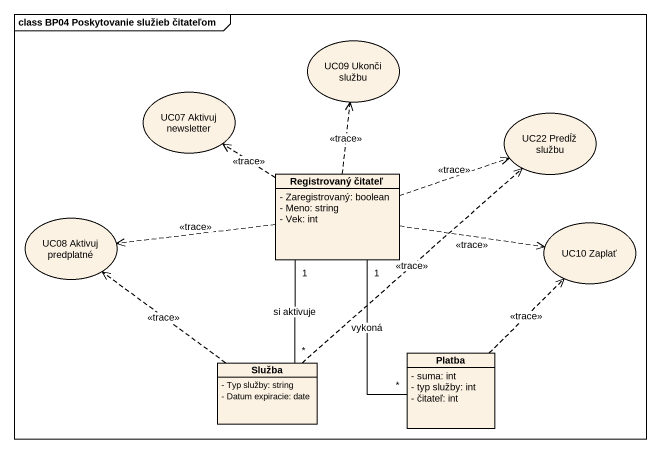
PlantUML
@startuml
mainframe class BP04 Poskytovanie služieb čitateľom
allowmixing
hide circle
hide empty members
skinparam classAttributeIconSize 0
usecase "UC09 Ukonči službu" as UC09_Ukonči_službu
usecase "UC07 Aktivuj newsletter" as UC07_Aktivuj_newsletter
usecase "UC22 Predĺž službu" as UC22_Predĺž_službu
class "Registrovaný čitateľ" as Registrovaný_čitateľ {
  - Zaregistrovaný: boolean
  - Meno: string
  - Vek: int
}
usecase "UC08 Aktivuj predplatné" as UC08_Aktivuj_predplatné
usecase "UC10 Zaplať" as UC10_Zaplať
class Služba {
  - Typ služby: string
  - Datum expiracie: date
}
class Platba {
  - suma: int
  - typ služby: int
  - čitateľ: int
}
Registrovaný_čitateľ .up.> UC09_Ukonči_službu : <<trace>>
Registrovaný_čitateľ .up.> UC07_Aktivuj_newsletter : <<trace>>
Registrovaný_čitateľ .right.> UC22_Predĺž_službu : <<trace>>
Registrovaný_čitateľ .left.> UC08_Aktivuj_predplatné : <<trace>>
Registrovaný_čitateľ .right.> UC10_Zaplať : <<trace>>
Registrovaný_čitateľ "1" -- "*" Služba : si aktivuje
Služba .up.> UC22_Predĺž_službu : <<trace>>
Služba .up.> UC08_Aktivuj_predplatné : <<trace>>
Platba "*" -up- "1" Registrovaný_čitateľ : vykoná
Platba .up.> UC10_Zaplať : <<trace>>
@enduml
